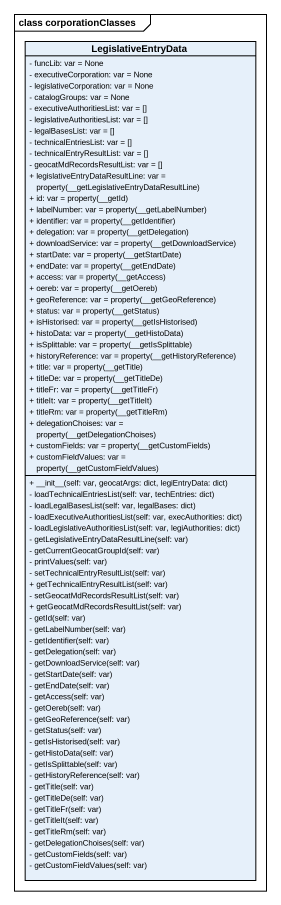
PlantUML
@startuml
mainframe class corporationClasses
hide circle
hide empty members
skinparam classAttributeIconSize 0
class LegislativeEntryData {
  - funcLib: var = None
  - executiveCorporation: var = None
  - legislativeCorporation: var = None
  - catalogGroups: var = None
  - executiveAuthoritiesList: var = []
  - legislativeAuthoritiesList: var = []
  - legalBasesList: var = []
  - technicalEntriesList: var = []
  - technicalEntryResultList: var = []
  - geocatMdRecordsResultList: var = []
  {field} + legislativeEntryDataResultLine: var = property(__getLegislativeEntryDataResultLine)
  {field} + id: var = property(__getId)
  {field} + labelNumber: var = property(__getLabelNumber)
  {field} + identifier: var = property(__getIdentifier)
  {field} + delegation: var = property(__getDelegation)
  {field} + downloadService: var = property(__getDownloadService)
  {field} + startDate: var = property(__getStartDate)
  {field} + endDate: var = property(__getEndDate)
  {field} + access: var = property(__getAccess)
  {field} + oereb: var = property(__getOereb)
  {field} + geoReference: var = property(__getGeoReference)
  {field} + status: var = property(__getStatus)
  {field} + isHistorised: var = property(__getIsHistorised)
  {field} + histoData: var = property(__getHistoData)
  {field} + isSplittable: var = property(__getIsSplittable)
  {field} + historyReference: var = property(__getHistoryReference)
  {field} + title: var = property(__getTitle)
  {field} + titleDe: var = property(__getTitleDe)
  {field} + titleFr: var = property(__getTitleFr)
  {field} + titleIt: var = property(__getTitleIt)
  {field} + titleRm: var = property(__getTitleRm)
  {field} + delegationChoises: var = property(__getDelegationChoises)
  {field} + customFields: var = property(__getCustomFields)
  {field} + customFieldValues: var = property(__getCustomFieldValues)
  + ~__init~__(self: var, geocatArgs: dict, legiEntryData: dict)
  - loadTechnicalEntriesList(self: var, techEntries: dict)
  - loadLegalBasesList(self: var, legalBases: dict)
  - loadExecutiveAuthoritiesList(self: var, execAuthorities: dict)
  - loadLegislativeAuthoritiesList(self: var, legiAuthorities: dict)
  - getLegislativeEntryDataResultLine(self: var)
  - getCurrentGeocatGroupId(self: var)
  - printValues(self: var)
  - setTechnicalEntryResultList(self: var)
  + getTechnicalEntryResultList(self: var)
  - setGeocatMdRecordsResultList(self: var)
  + getGeocatMdRecordsResultList(self: var)
  - getId(self: var)
  - getLabelNumber(self: var)
  - getIdentifier(self: var)
  - getDelegation(self: var)
  - getDownloadService(self: var)
  - getStartDate(self: var)
  - getEndDate(self: var)
  - getAccess(self: var)
  - getOereb(self: var)
  - getGeoReference(self: var)
  - getStatus(self: var)
  - getIsHistorised(self: var)
  - getHistoData(self: var)
  - getIsSplittable(self: var)
  - getHistoryReference(self: var)
  - getTitle(self: var)
  - getTitleDe(self: var)
  - getTitleFr(self: var)
  - getTitleIt(self: var)
  - getTitleRm(self: var)
  - getDelegationChoises(self: var)
  - getCustomFields(self: var)
  - getCustomFieldValues(self: var)
}
@enduml
